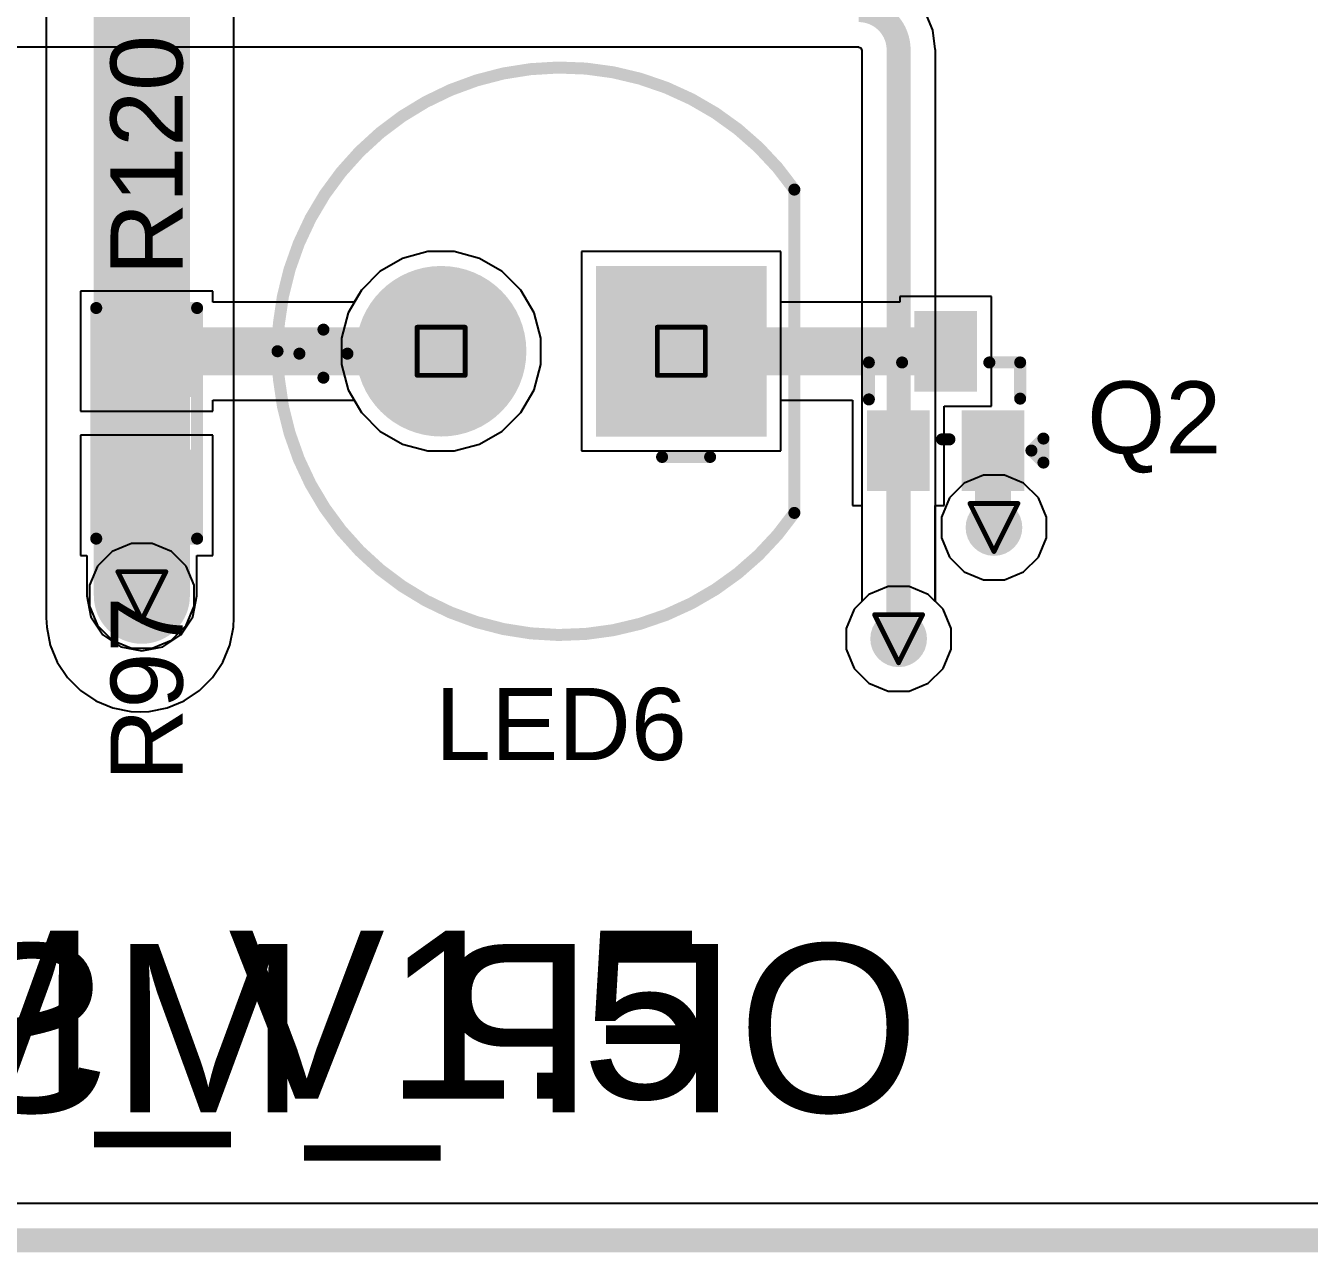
# Model space of a CAD drawing. Header units: inches. Extents: x 0 to 12.2, y 0 to 7.
# Drawn here: x 1.001 to 1.536, y -0.005 to 0.506 of the extents above; entities that cross this region are included whole.
import ezdxf

# ---------------------------------------------------------------- set-up
doc = ezdxf.new("R2010")
doc.units = ezdxf.units.IN
doc.header["$MEASUREMENT"] = 0
for name, color, linetype in [('Board Outline', 216, 'Continuous'), ('Bottom Layer', 5, 'Continuous'), ('Bottom Overlay', 54, 'Continuous'), ('Bottom Solder', 6, 'Continuous'), ('Drill Drawing', 1, 'Continuous'), ('Layer 1', 16, 'Continuous'), ('Layer 2', 76, 'Continuous'), ('Multi-Layer', 9, 'Continuous'), ('Pad Holes', 156, 'Continuous'), ('Top Layer', 1, 'Continuous'), ('Top Overlay', 2, 'Continuous'), ('Top Paste', 8, 'Continuous'), ('Top Solder', 216, 'Continuous'), ('Via Holes', 16, 'Continuous')]:
    doc.layers.add(name, color=color, linetype=linetype)
doc.styles.add('Arial', font='', dxfattribs={"height": 0.2})
doc.styles.get('Arial').set_extended_font_data('Arial')

# ---------------------------------------------------------------- blocks, each defined once
blk = doc.blocks.new('R___0603_67')
at = {"layer": 'Top Layer'}
for points in [[(-0.015, 0.0175), (-0.015, -0.0175), (-0.045, -0.0175), (-0.045, 0.0175)], [(0.045, 0.0175), (0.045, -0.0175), (0.015, -0.0175), (0.015, 0.0175)]]:
    blk.add_hatch(color=1, dxfattribs=at).paths.add_polyline_path(points)
at = {"layer": 'Top Paste'}
for points in [[(-0.015, 0.0175), (-0.015, -0.0175), (-0.045, -0.0175), (-0.045, 0.0175)], [(0.045, 0.0175), (0.045, -0.0175), (0.015, -0.0175), (0.015, 0.0175)]]:
    blk.add_hatch(color=8, dxfattribs=at).paths.add_polyline_path(points)
at = {"layer": 'Top Solder'}
for points in [[(-0.011, 0.0215), (-0.011, -0.0215), (-0.049, -0.0215), (-0.049, 0.0215)], [(0.049, 0.0215), (0.049, -0.0215), (0.011, -0.0215), (0.011, 0.0215)]]:
    blk.add_hatch(color=216, dxfattribs=at).paths.add_polyline_path(points)
at = {"layer": 'Top Overlay'}
for points in [[(0.048, 0.021, 0.005, 0.005, 0), (-0.048, 0.021, 0.005, 0.005, 0)], [(-0.048, -0.021, 0.005, 0.005, 0), (-0.048, 0.021, 0.005, 0.005, 0)], [(0.048, -0.021, 0.005, 0.005, 0), (0.048, 0.021, 0.005, 0.005, 0)], [(0.048, -0.021, 0.005, 0.005, 0), (-0.048, -0.021, 0.005, 0.005, 0)]]:
    blk.add_lwpolyline(points, format="xyseb", dxfattribs=at)
for points in [[(-0.04925, 0.021, 0.0025, 0.0025, 1), (-0.04675, 0.021, 0.0025, 0.0025, 1)], [(-0.04925, 0.021, 0.0025, 0.0025, 1), (-0.04675, 0.021, 0.0025, 0.0025, 1)], [(0.04675, 0.021, 0.0025, 0.0025, 1), (0.04925, 0.021, 0.0025, 0.0025, 1)], [(0.04675, 0.021, 0.0025, 0.0025, 1), (0.04925, 0.021, 0.0025, 0.0025, 1)], [(-0.04925, -0.021, 0.0025, 0.0025, 1), (-0.04675, -0.021, 0.0025, 0.0025, 1)], [(-0.04925, -0.021, 0.0025, 0.0025, 1), (-0.04675, -0.021, 0.0025, 0.0025, 1)], [(0.04675, -0.021, 0.0025, 0.0025, 1), (0.04925, -0.021, 0.0025, 0.0025, 1)], [(0.04675, -0.021, 0.0025, 0.0025, 1), (0.04925, -0.021, 0.0025, 0.0025, 1)]]:
    blk.add_lwpolyline(points, format="xyseb", close=True, dxfattribs=at)
blk = doc.blocks.new('SOT_416_169')
at = {"layer": 'Top Layer'}
for points in [[(-0.00906, 0.03347), (0.00906, 0.03347), (0.00906, 0.00788), (-0.00906, 0.00788)], [(-0.02874, -0.00787), (-0.01064, -0.00787), (-0.01064, -0.03347), (-0.02874, -0.03347)], [(0.01064, -0.00787), (0.02874, -0.00787), (0.02874, -0.03347), (0.01064, -0.03347)]]:
    blk.add_hatch(color=1, dxfattribs=at).paths.add_polyline_path(points)
at = {"layer": 'Top Paste'}
for points in [[(-0.00906, 0.03347), (0.00906, 0.03347), (0.00906, 0.00788), (-0.00906, 0.00788)], [(-0.02874, -0.00787), (-0.01064, -0.00787), (-0.01064, -0.03347), (-0.02874, -0.03347)], [(0.01064, -0.00787), (0.02874, -0.00787), (0.02874, -0.03347), (0.01064, -0.03347)]]:
    blk.add_hatch(color=8, dxfattribs=at).paths.add_polyline_path(points)
at = {"layer": 'Top Solder'}
for points in [[(-0.01306, 0.03746), (0.01306, 0.03746), (0.01306, 0.00387), (-0.01306, 0.00387)], [(-0.03275, -0.00387), (-0.00664, -0.00387), (-0.00664, -0.03747), (-0.03275, -0.03747)], [(0.00664, -0.00387), (0.03275, -0.00387), (0.03275, -0.03747), (0.00664, -0.03747)]]:
    blk.add_hatch(color=216, dxfattribs=at).paths.add_polyline_path(points)
at = {"layer": 'Top Overlay'}
for points in [[(-0.032, 0.00062, 0.005, 0.005, 0), (-0.032, 0.016, 0.005, 0.005, 0)], [(-0.032, 0.016, 0.005, 0.005, 0), (-0.01816, 0.016, 0.005, 0.005, 0)], [(0.01816, 0.016, 0.005, 0.005, 0), (0.031, 0.016, 0.005, 0.005, 0)], [(0.031, 0.00094, 0.005, 0.005, 0), (0.031, 0.016, 0.005, 0.005, 0)], [(-0.00153, -0.016, 0.005, 0.005, 0), (0.00153, -0.016, 0.005, 0.005, 0)], [(0.03569, -0.02067, 0.005, 0.005, 0), (0.04069, -0.01567, 0.005, 0.005, 0)], [(0.04069, -0.02567, 0.005, 0.005, 0), (0.04069, -0.01567, 0.005, 0.005, 0)], [(0.03569, -0.02067, 0.005, 0.005, 0), (0.04069, -0.02567, 0.005, 0.005, 0)]]:
    blk.add_lwpolyline(points, format="xyseb", dxfattribs=at)
for points in [[(-0.03325, 0.016, 0.0025, 0.0025, 1), (-0.03075, 0.016, 0.0025, 0.0025, 1)], [(-0.03325, 0.016, 0.0025, 0.0025, 1), (-0.03075, 0.016, 0.0025, 0.0025, 1)], [(-0.01941, 0.016, 0.0025, 0.0025, 1), (-0.01691, 0.016, 0.0025, 0.0025, 1)], [(0.01691, 0.016, 0.0025, 0.0025, 1), (0.01941, 0.016, 0.0025, 0.0025, 1)], [(0.02975, 0.016, 0.0025, 0.0025, 1), (0.03225, 0.016, 0.0025, 0.0025, 1)], [(0.02975, 0.016, 0.0025, 0.0025, 1), (0.03225, 0.016, 0.0025, 0.0025, 1)], [(-0.03325, 0.00062, 0.0025, 0.0025, 1), (-0.03075, 0.00062, 0.0025, 0.0025, 1)], [(0.02975, 0.00094, 0.0025, 0.0025, 1), (0.03225, 0.00094, 0.0025, 0.0025, 1)], [(-0.00279, -0.016, 0.0025, 0.0025, 1), (-0.00028, -0.016, 0.0025, 0.0025, 1)], [(0.00028, -0.016, 0.0025, 0.0025, 1), (0.00279, -0.016, 0.0025, 0.0025, 1)], [(0.03944, -0.01567, 0.0025, 0.0025, 1), (0.04194, -0.01567, 0.0025, 0.0025, 1)], [(0.03944, -0.01567, 0.0025, 0.0025, 1), (0.04194, -0.01567, 0.0025, 0.0025, 1)], [(0.03444, -0.02067, 0.0025, 0.0025, 1), (0.03694, -0.02067, 0.0025, 0.0025, 1)], [(0.03444, -0.02067, 0.0025, 0.0025, 1), (0.03694, -0.02067, 0.0025, 0.0025, 1)], [(0.03944, -0.02567, 0.0025, 0.0025, 1), (0.04194, -0.02567, 0.0025, 0.0025, 1)], [(0.03944, -0.02567, 0.0025, 0.0025, 1), (0.04194, -0.02567, 0.0025, 0.0025, 1)]]:
    blk.add_lwpolyline(points, format="xyseb", close=True, dxfattribs=at)
blk = doc.blocks.new('TH_LED_5___G_____176')
at = {"layer": 'Bottom Layer'}
blk.add_hatch(color=5, dxfattribs=at).paths.add_polyline_path([(-0.0815, 0.0315), (-0.0185, 0.0315), (-0.0185, -0.0315), (-0.0815, -0.0315)])
h = blk.add_hatch(color=5, dxfattribs=at)
edge = h.paths.add_edge_path()
edge.add_arc((0.05, 0), 0.0315, 0, 360)
at = {"layer": 'Bottom Solder'}
blk.add_hatch(color=6, dxfattribs=at).paths.add_polyline_path([(-0.0855, 0.0355), (-0.0145, 0.0355), (-0.0145, -0.0355), (-0.0855, -0.0355)])
h = blk.add_hatch(color=6, dxfattribs=at)
edge = h.paths.add_edge_path()
edge.add_arc((0.05, 0), 0.0355, 0, 360)
at = {"layer": 'Layer 1'}
blk.add_hatch(color=16, dxfattribs=at).paths.add_polyline_path([(-0.0815, 0.0315), (-0.0185, 0.0315), (-0.0185, -0.0315), (-0.0815, -0.0315)])
h = blk.add_hatch(color=16, dxfattribs=at)
edge = h.paths.add_edge_path()
edge.add_arc((0.05, 0), 0.0315, 0, 360)
at = {"layer": 'Layer 2'}
blk.add_hatch(color=76, dxfattribs=at).paths.add_polyline_path([(-0.0815, 0.0315), (-0.0185, 0.0315), (-0.0185, -0.0315), (-0.0815, -0.0315)])
h = blk.add_hatch(color=76, dxfattribs=at)
edge = h.paths.add_edge_path()
edge.add_arc((0.05, 0), 0.0315, 0, 360)
at = {"layer": 'Multi-Layer'}
blk.add_hatch(color=9, dxfattribs=at).paths.add_polyline_path([(-0.0815, 0.0315), (-0.0185, 0.0315), (-0.0185, -0.0315), (-0.0815, -0.0315)])
h = blk.add_hatch(color=9, dxfattribs=at)
edge = h.paths.add_edge_path()
edge.add_arc((0.05, 0), 0.0315, 0, 360)
at = {"layer": 'Pad Holes'}
h = blk.add_hatch(color=7, dxfattribs=at)
edge = h.paths.add_edge_path()
edge.add_arc((-0.05, 0), 0.01772, 0, 360)
h = blk.add_hatch(color=7, dxfattribs=at)
edge = h.paths.add_edge_path()
edge.add_arc((0.05, 0), 0.01772, 0, 360)
at = {"layer": 'Top Layer'}
blk.add_hatch(color=1, dxfattribs=at).paths.add_polyline_path([(-0.0815, 0.0315), (-0.0185, 0.0315), (-0.0185, -0.0315), (-0.0815, -0.0315)])
h = blk.add_hatch(color=1, dxfattribs=at)
edge = h.paths.add_edge_path()
edge.add_arc((0.05, 0), 0.0315, 0, 360)
at = {"layer": 'Top Solder'}
blk.add_hatch(color=216, dxfattribs=at).paths.add_polyline_path([(-0.0855, 0.0355), (-0.0145, 0.0355), (-0.0145, -0.0355), (-0.0855, -0.0355)])
h = blk.add_hatch(color=216, dxfattribs=at)
edge = h.paths.add_edge_path()
edge.add_arc((0.05, 0), 0.0355, 0, 360)
at = {"layer": 'Top Overlay'}
for points in [[(-0.09707, 0.06729, 0.005, 0.005, -0.73505), (0.11811, 0, 0.005, 0.005, 0)], [(-0.09707, 0.06729, 0.005, 0.005, 0), (-0.09707, -0.06729, 0.005, 0.005, 0)], [(-0.042, 0.044, 0.005, 0.005, 0), (-0.062, 0.044, 0.005, 0.005, 0)], [(0.099, 0.011, 0.005, 0.005, 0), (0.099, -0.009, 0.005, 0.005, 0)], [(0.11811, 0, 0.005, 0.005, -0.73505), (-0.09707, -0.06729, 0.005, 0.005, 0)], [(0.109, 0.001, 0.005, 0.005, 0), (0.089, 0.001, 0.005, 0.005, 0)]]:
    blk.add_lwpolyline(points, format="xyseb", dxfattribs=at)
for points in [[(-0.09832, 0.06729, 0.0025, 0.0025, 1), (-0.09582, 0.06729, 0.0025, 0.0025, 1)], [(-0.09832, 0.06729, 0.0025, 0.0025, 1), (-0.09582, 0.06729, 0.0025, 0.0025, 1)], [(-0.06325, 0.044, 0.0025, 0.0025, 1), (-0.06075, 0.044, 0.0025, 0.0025, 1)], [(-0.04325, 0.044, 0.0025, 0.0025, 1), (-0.04075, 0.044, 0.0025, 0.0025, 1)], [(0.09775, 0.011, 0.0025, 0.0025, 1), (0.10025, 0.011, 0.0025, 0.0025, 1)], [(0.08775, 0.001, 0.0025, 0.0025, 1), (0.09025, 0.001, 0.0025, 0.0025, 1)], [(0.10775, 0.001, 0.0025, 0.0025, 1), (0.11025, 0.001, 0.0025, 0.0025, 1)], [(0.11686, 0, 0.0025, 0.0025, 1), (0.11936, 0, 0.0025, 0.0025, 1)], [(0.11686, 0, 0.0025, 0.0025, 1), (0.11936, 0, 0.0025, 0.0025, 1)], [(0.09775, -0.009, 0.0025, 0.0025, 1), (0.10025, -0.009, 0.0025, 0.0025, 1)], [(-0.09832, -0.06729, 0.0025, 0.0025, 1), (-0.09582, -0.06729, 0.0025, 0.0025, 1)], [(-0.09832, -0.06729, 0.0025, 0.0025, 1), (-0.09582, -0.06729, 0.0025, 0.0025, 1)]]:
    blk.add_lwpolyline(points, format="xyseb", close=True, dxfattribs=at)

msp = doc.modelspace()

# ---------------------------------------------------------------- hatches: boundary and pattern name
at = {"layer": 'Bottom Layer'}
h = msp.add_hatch(color=5, dxfattribs=at)
edge = h.paths.add_edge_path()
edge.add_arc((1.40459, 0.29671), 0.01181, 0, 360)
h = msp.add_hatch(color=5, dxfattribs=at)
edge = h.paths.add_edge_path()
edge.add_arc((1.04981, 0.2683), 0.01181, 0, 360)
h = msp.add_hatch(color=5, dxfattribs=at)
edge = h.paths.add_edge_path()
edge.add_arc((1.3649, 0.2504), 0.01181, 0, 360)
at = {"layer": 'Layer 1'}
h = msp.add_hatch(color=16, dxfattribs=at)
edge = h.paths.add_edge_path()
edge.add_arc((1.40459, 0.29671), 0.01181, 0, 360)
h = msp.add_hatch(color=16, dxfattribs=at)
edge = h.paths.add_edge_path()
edge.add_arc((1.04981, 0.2683), 0.01181, 0, 360)
h = msp.add_hatch(color=16, dxfattribs=at)
edge = h.paths.add_edge_path()
edge.add_arc((1.3649, 0.2504), 0.01181, 0, 360)
at = {"layer": 'Layer 2'}
h = msp.add_hatch(color=76, dxfattribs=at)
edge = h.paths.add_edge_path()
edge.add_arc((1.40459, 0.29671), 0.01181, 0, 360)
h = msp.add_hatch(color=76, dxfattribs=at)
edge = h.paths.add_edge_path()
edge.add_arc((1.04981, 0.2683), 0.01181, 0, 360)
h = msp.add_hatch(color=76, dxfattribs=at)
edge = h.paths.add_edge_path()
edge.add_arc((1.3649, 0.2504), 0.01181, 0, 360)
at = {"layer": 'Top Layer'}
h = msp.add_hatch(color=1, dxfattribs=at)
edge = h.paths.add_edge_path()
edge.add_arc((1.40459, 0.29671), 0.01181, 0, 360)
h = msp.add_hatch(color=1, dxfattribs=at)
edge = h.paths.add_edge_path()
edge.add_arc((1.04981, 0.2683), 0.01181, 0, 360)
h = msp.add_hatch(color=1, dxfattribs=at)
edge = h.paths.add_edge_path()
edge.add_arc((1.3649, 0.2504), 0.01181, 0, 360)
at = {"layer": 'Via Holes'}
h = msp.add_hatch(color=7, dxfattribs=at)
edge = h.paths.add_edge_path()
edge.add_arc((1.40459, 0.29671), 0.00591, 0, 360)
h = msp.add_hatch(color=7, dxfattribs=at)
edge = h.paths.add_edge_path()
edge.add_arc((1.04981, 0.2683), 0.00591, 0, 360)
h = msp.add_hatch(color=7, dxfattribs=at)
edge = h.paths.add_edge_path()
edge.add_arc((1.3649, 0.2504), 0.00591, 0, 360)

# ---------------------------------------------------------------- linework, layer by layer
at = {"layer": 'Board Outline'}
msp.add_lwpolyline([(0, 0, 0.01, 0.01, 0), (4.33071, 0, 0.01, 0.01, 0)], format="xyseb", dxfattribs=at)
at = {"layer": 'Bottom Layer'}
for p, q in [((1.37909, 0.50374), (1.3759, 0.51143)), ((1.38014, 0.4958), (1.37909, 0.50374)), ((0.97406, 0.49681), (1.34829, 0.49681)), ((1.34829, 0.49681), (1.34829, 0.49669)), ((1.34829, 0.49669), (1.34914, 0.49634)), ((1.34914, 0.49634), (1.3495, 0.49549)), ((1.3495, 0.49549), (1.34961, 0.49549)), ((1.34961, 0.49549), (1.34961, 0.26595)), ((1.3802, 0.49549), (1.38014, 0.4958)), ((1.3802, 0.26595), (1.3802, 0.49549)), ((1.16894, 0.41158), (1.15839, 0.40875)), ((1.17987, 0.41158), (1.16894, 0.41158)), ((1.19042, 0.40875), (1.17987, 0.41158)), ((1.3159, 0.41158), (1.23291, 0.41158)), ((1.23291, 0.41158), (1.23291, 0.32858)), ((1.3159, 0.32858), (1.3159, 0.41158)), ((1.15839, 0.40875), (1.14893, 0.40329)), ((1.19989, 0.40329), (1.19042, 0.40875)), ((1.14893, 0.40329), (1.1412, 0.39556)), ((1.20761, 0.39556), (1.19989, 0.40329)), ((1.1412, 0.39556), (1.13574, 0.3861)), ((1.21308, 0.3861), (1.20761, 0.39556)), ((1.13574, 0.3861), (1.13291, 0.37554)), ((1.2159, 0.37554), (1.21308, 0.3861)), ((1.13291, 0.37554), (1.13291, 0.36462)), ((1.2159, 0.36462), (1.2159, 0.37554)), ((1.13291, 0.36462), (1.13574, 0.35406)), ((1.21308, 0.35406), (1.2159, 0.36462)), ((1.13574, 0.35406), (1.1412, 0.3446)), ((1.20761, 0.3446), (1.21308, 0.35406)), ((1.1412, 0.3446), (1.14893, 0.33688)), ((1.19989, 0.33688), (1.20761, 0.3446)), ((1.14893, 0.33688), (1.15839, 0.33141)), ((1.19042, 0.33141), (1.19989, 0.33688)), ((1.15839, 0.33141), (1.16894, 0.32858)), ((1.17987, 0.32858), (1.19042, 0.33141)), ((1.16894, 0.32858), (1.17987, 0.32858)), ((1.23291, 0.32858), (1.3159, 0.32858)), ((1.04547, 0.29011), (1.03746, 0.28679)), ((1.05415, 0.29011), (1.04547, 0.29011)), ((1.06217, 0.28679), (1.05415, 0.29011)), ((1.03746, 0.28679), (1.03132, 0.28065)), ((1.0683, 0.28065), (1.06217, 0.28679)), ((1.03132, 0.28065), (1.028, 0.27264)), ((1.07162, 0.27264), (1.0683, 0.28065)), ((1.028, 0.27264), (1.028, 0.26396)), ((1.07162, 0.26396), (1.07162, 0.27264)), ((1.028, 0.26396), (1.03132, 0.25594)), ((1.0683, 0.25594), (1.07162, 0.26396)), ((1.34641, 0.26275), (1.34309, 0.25473)), ((1.34961, 0.26595), (1.34641, 0.26275)), ((1.38339, 0.26275), (1.3802, 0.26595)), ((1.38671, 0.25473), (1.38339, 0.26275)), ((1.03132, 0.25594), (1.03746, 0.24981)), ((1.06217, 0.24981), (1.0683, 0.25594)), ((1.34309, 0.25473), (1.34309, 0.24606)), ((1.38671, 0.24606), (1.38671, 0.25473)), ((1.03746, 0.24981), (1.04547, 0.24649)), ((1.04547, 0.24649), (1.05415, 0.24649)), ((1.05415, 0.24649), (1.06217, 0.24981)), ((1.34309, 0.24606), (1.34641, 0.23804)), ((1.38339, 0.23804), (1.38671, 0.24606)), ((1.34641, 0.23804), (1.35255, 0.23191)), ((1.37726, 0.23191), (1.38339, 0.23804)), ((1.35255, 0.23191), (1.36057, 0.22858)), ((1.36924, 0.22858), (1.37726, 0.23191)), ((1.36057, 0.22858), (1.36924, 0.22858)), ((1.63173, 0.01529), (0.16319, 0.01529))]:
    msp.add_line(p, q, dxfattribs=at)
for points in [[(1.34829, 0.5121, 0.01, 0.01, -0.414214), (1.3649, 0.49549, 0.01, 0.01, 0)], [(1.3649, 0.2504, 0.01, 0.01, 0), (1.3649, 0.49549, 0.01, 0.01, 0)]]:
    msp.add_lwpolyline(points, format="xyseb", dxfattribs=at)
for points in [[(1.3624, 0.49549, 0.005, 0.005, 1), (1.3674, 0.49549, 0.005, 0.005, 1)], [(1.3624, 0.49549, 0.005, 0.005, 1), (1.3674, 0.49549, 0.005, 0.005, 1)], [(1.3624, 0.2504, 0.005, 0.005, 1), (1.3674, 0.2504, 0.005, 0.005, 1)]]:
    msp.add_lwpolyline(points, format="xyseb", close=True, dxfattribs=at)
at = {"layer": 'Drill Drawing'}
for points in [[(1.16441, 0.38008, 0.002, 0.002, 0), (1.18441, 0.38008, 0.002, 0.002, 0)], [(1.16441, 0.36008, 0.002, 0.002, 0), (1.16441, 0.38008, 0.002, 0.002, 0)], [(1.18441, 0.36008, 0.002, 0.002, 0), (1.18441, 0.38008, 0.002, 0.002, 0)], [(1.26441, 0.38008, 0.002, 0.002, 0), (1.28441, 0.38008, 0.002, 0.002, 0)], [(1.26441, 0.36008, 0.002, 0.002, 0), (1.26441, 0.38008, 0.002, 0.002, 0)], [(1.28441, 0.36008, 0.002, 0.002, 0), (1.28441, 0.38008, 0.002, 0.002, 0)], [(1.16441, 0.36008, 0.002, 0.002, 0), (1.18441, 0.36008, 0.002, 0.002, 0)], [(1.26441, 0.36008, 0.002, 0.002, 0), (1.28441, 0.36008, 0.002, 0.002, 0)], [(1.39459, 0.30671, 0.002, 0.002, 0), (1.41459, 0.30671, 0.002, 0.002, 0)], [(1.39459, 0.30671, 0.002, 0.002, 0), (1.40459, 0.28671, 0.002, 0.002, 0)], [(1.40459, 0.28671, 0.002, 0.002, 0), (1.41459, 0.30671, 0.002, 0.002, 0)], [(1.03981, 0.2783, 0.002, 0.002, 0), (1.05981, 0.2783, 0.002, 0.002, 0)], [(1.03981, 0.2783, 0.002, 0.002, 0), (1.04981, 0.2583, 0.002, 0.002, 0)], [(1.04981, 0.2583, 0.002, 0.002, 0), (1.05981, 0.2783, 0.002, 0.002, 0)], [(1.3549, 0.2604, 0.002, 0.002, 0), (1.3749, 0.2604, 0.002, 0.002, 0)], [(1.3549, 0.2604, 0.002, 0.002, 0), (1.3649, 0.2404, 0.002, 0.002, 0)], [(1.3649, 0.2404, 0.002, 0.002, 0), (1.3749, 0.2604, 0.002, 0.002, 0)]]:
    msp.add_lwpolyline(points, format="xyseb", dxfattribs=at)
for points in [[(1.16391, 0.38008, 0.001, 0.001, 1), (1.16491, 0.38008, 0.001, 0.001, 1)], [(1.16391, 0.38008, 0.001, 0.001, 1), (1.16491, 0.38008, 0.001, 0.001, 1)], [(1.18391, 0.38008, 0.001, 0.001, 1), (1.18491, 0.38008, 0.001, 0.001, 1)], [(1.18391, 0.38008, 0.001, 0.001, 1), (1.18491, 0.38008, 0.001, 0.001, 1)], [(1.26391, 0.38008, 0.001, 0.001, 1), (1.26491, 0.38008, 0.001, 0.001, 1)], [(1.26391, 0.38008, 0.001, 0.001, 1), (1.26491, 0.38008, 0.001, 0.001, 1)], [(1.28391, 0.38008, 0.001, 0.001, 1), (1.28491, 0.38008, 0.001, 0.001, 1)], [(1.28391, 0.38008, 0.001, 0.001, 1), (1.28491, 0.38008, 0.001, 0.001, 1)], [(1.16391, 0.36008, 0.001, 0.001, 1), (1.16491, 0.36008, 0.001, 0.001, 1)], [(1.16391, 0.36008, 0.001, 0.001, 1), (1.16491, 0.36008, 0.001, 0.001, 1)], [(1.18391, 0.36008, 0.001, 0.001, 1), (1.18491, 0.36008, 0.001, 0.001, 1)], [(1.18391, 0.36008, 0.001, 0.001, 1), (1.18491, 0.36008, 0.001, 0.001, 1)], [(1.26391, 0.36008, 0.001, 0.001, 1), (1.26491, 0.36008, 0.001, 0.001, 1)], [(1.26391, 0.36008, 0.001, 0.001, 1), (1.26491, 0.36008, 0.001, 0.001, 1)], [(1.28391, 0.36008, 0.001, 0.001, 1), (1.28491, 0.36008, 0.001, 0.001, 1)], [(1.28391, 0.36008, 0.001, 0.001, 1), (1.28491, 0.36008, 0.001, 0.001, 1)], [(1.39409, 0.30671, 0.001, 0.001, 1), (1.39509, 0.30671, 0.001, 0.001, 1)], [(1.39409, 0.30671, 0.001, 0.001, 1), (1.39509, 0.30671, 0.001, 0.001, 1)], [(1.41409, 0.30671, 0.001, 0.001, 1), (1.41509, 0.30671, 0.001, 0.001, 1)], [(1.41409, 0.30671, 0.001, 0.001, 1), (1.41509, 0.30671, 0.001, 0.001, 1)], [(1.40409, 0.28671, 0.001, 0.001, 1), (1.40509, 0.28671, 0.001, 0.001, 1)], [(1.40409, 0.28671, 0.001, 0.001, 1), (1.40509, 0.28671, 0.001, 0.001, 1)], [(1.03931, 0.2783, 0.001, 0.001, 1), (1.04031, 0.2783, 0.001, 0.001, 1)], [(1.03931, 0.2783, 0.001, 0.001, 1), (1.04031, 0.2783, 0.001, 0.001, 1)], [(1.05931, 0.2783, 0.001, 0.001, 1), (1.06031, 0.2783, 0.001, 0.001, 1)], [(1.05931, 0.2783, 0.001, 0.001, 1), (1.06031, 0.2783, 0.001, 0.001, 1)], [(1.04931, 0.2583, 0.001, 0.001, 1), (1.05031, 0.2583, 0.001, 0.001, 1)], [(1.04931, 0.2583, 0.001, 0.001, 1), (1.05031, 0.2583, 0.001, 0.001, 1)], [(1.3544, 0.2604, 0.001, 0.001, 1), (1.3554, 0.2604, 0.001, 0.001, 1)], [(1.3544, 0.2604, 0.001, 0.001, 1), (1.3554, 0.2604, 0.001, 0.001, 1)], [(1.3744, 0.2604, 0.001, 0.001, 1), (1.3754, 0.2604, 0.001, 0.001, 1)], [(1.3744, 0.2604, 0.001, 0.001, 1), (1.3754, 0.2604, 0.001, 0.001, 1)], [(1.3644, 0.2404, 0.001, 0.001, 1), (1.3654, 0.2404, 0.001, 0.001, 1)], [(1.3644, 0.2404, 0.001, 0.001, 1), (1.3654, 0.2404, 0.001, 0.001, 1)]]:
    msp.add_lwpolyline(points, format="xyseb", close=True, dxfattribs=at)
at = {"layer": 'Layer 1'}
for p, q in [((1.16894, 0.41158), (1.15839, 0.40875)), ((1.17987, 0.41158), (1.16894, 0.41158)), ((1.19042, 0.40875), (1.17987, 0.41158)), ((1.3159, 0.41158), (1.23291, 0.41158)), ((1.23291, 0.41158), (1.23291, 0.32858)), ((1.3159, 0.32858), (1.3159, 0.41158)), ((1.15839, 0.40875), (1.14893, 0.40329)), ((1.19989, 0.40329), (1.19042, 0.40875)), ((1.14893, 0.40329), (1.1412, 0.39556)), ((1.20761, 0.39556), (1.19989, 0.40329)), ((1.1412, 0.39556), (1.13574, 0.3861)), ((1.21308, 0.3861), (1.20761, 0.39556)), ((1.13574, 0.3861), (1.13291, 0.37554)), ((1.2159, 0.37554), (1.21308, 0.3861)), ((1.13291, 0.37554), (1.13291, 0.36462)), ((1.2159, 0.36462), (1.2159, 0.37554)), ((1.13291, 0.36462), (1.13574, 0.35406)), ((1.21308, 0.35406), (1.2159, 0.36462)), ((1.13574, 0.35406), (1.1412, 0.3446)), ((1.20761, 0.3446), (1.21308, 0.35406)), ((1.1412, 0.3446), (1.14893, 0.33688)), ((1.19989, 0.33688), (1.20761, 0.3446)), ((1.14893, 0.33688), (1.15839, 0.33141)), ((1.19042, 0.33141), (1.19989, 0.33688)), ((1.15839, 0.33141), (1.16894, 0.32858)), ((1.17987, 0.32858), (1.19042, 0.33141)), ((1.16894, 0.32858), (1.17987, 0.32858)), ((1.23291, 0.32858), (1.3159, 0.32858)), ((1.04547, 0.29011), (1.03746, 0.28679)), ((1.05415, 0.29011), (1.04547, 0.29011)), ((1.06217, 0.28679), (1.05415, 0.29011)), ((1.03746, 0.28679), (1.03132, 0.28065)), ((1.0683, 0.28065), (1.06217, 0.28679)), ((1.03132, 0.28065), (1.028, 0.27264)), ((1.07162, 0.27264), (1.0683, 0.28065)), ((1.028, 0.27264), (1.028, 0.26396)), ((1.07162, 0.26396), (1.07162, 0.27264)), ((1.35255, 0.26889), (1.34641, 0.26275)), ((1.36057, 0.27221), (1.35255, 0.26889)), ((1.36924, 0.27221), (1.36057, 0.27221)), ((1.37726, 0.26889), (1.36924, 0.27221)), ((1.38339, 0.26275), (1.37726, 0.26889)), ((1.028, 0.26396), (1.03132, 0.25594)), ((1.0683, 0.25594), (1.07162, 0.26396)), ((1.34641, 0.26275), (1.34309, 0.25473)), ((1.38671, 0.25473), (1.38339, 0.26275)), ((1.03132, 0.25594), (1.03746, 0.24981)), ((1.06217, 0.24981), (1.0683, 0.25594)), ((1.34309, 0.25473), (1.34309, 0.24606)), ((1.38671, 0.24606), (1.38671, 0.25473)), ((1.03746, 0.24981), (1.04547, 0.24649)), ((1.04547, 0.24649), (1.05415, 0.24649)), ((1.05415, 0.24649), (1.06217, 0.24981)), ((1.34309, 0.24606), (1.34641, 0.23804)), ((1.38339, 0.23804), (1.38671, 0.24606)), ((1.34641, 0.23804), (1.35255, 0.23191)), ((1.37726, 0.23191), (1.38339, 0.23804)), ((1.35255, 0.23191), (1.36057, 0.22858)), ((1.36924, 0.22858), (1.37726, 0.23191)), ((1.36057, 0.22858), (1.36924, 0.22858)), ((4.16751, 0.01529), (0.16319, 0.01529))]:
    msp.add_line(p, q, dxfattribs=at)
at = {"layer": 'Layer 2'}
for p, q in [((1.01, 1.04603), (1.01, 0.25907)), ((1.08814, 0.25907), (1.08814, 0.98814)), ((1.16894, 0.41158), (1.15839, 0.40875)), ((1.17987, 0.41158), (1.16894, 0.41158)), ((1.19042, 0.40875), (1.17987, 0.41158)), ((1.3159, 0.41158), (1.23291, 0.41158)), ((1.23291, 0.41158), (1.23291, 0.32858)), ((1.3159, 0.32858), (1.3159, 0.41158)), ((1.15839, 0.40875), (1.14893, 0.40329)), ((1.19989, 0.40329), (1.19042, 0.40875)), ((1.14893, 0.40329), (1.1412, 0.39556)), ((1.20761, 0.39556), (1.19989, 0.40329)), ((1.1412, 0.39556), (1.13574, 0.3861)), ((1.21308, 0.3861), (1.20761, 0.39556)), ((1.13574, 0.3861), (1.13291, 0.37554)), ((1.2159, 0.37554), (1.21308, 0.3861)), ((1.13291, 0.37554), (1.13291, 0.36462)), ((1.2159, 0.36462), (1.2159, 0.37554)), ((1.13291, 0.36462), (1.13574, 0.35406)), ((1.21308, 0.35406), (1.2159, 0.36462)), ((1.13574, 0.35406), (1.1412, 0.3446)), ((1.20761, 0.3446), (1.21308, 0.35406)), ((1.1412, 0.3446), (1.14893, 0.33688)), ((1.19989, 0.33688), (1.20761, 0.3446)), ((1.14893, 0.33688), (1.15839, 0.33141)), ((1.19042, 0.33141), (1.19989, 0.33688)), ((1.15839, 0.33141), (1.16894, 0.32858)), ((1.17987, 0.32858), (1.19042, 0.33141)), ((1.16894, 0.32858), (1.17987, 0.32858)), ((1.23291, 0.32858), (1.3159, 0.32858)), ((1.40026, 0.31852), (1.39224, 0.3152)), ((1.40893, 0.31852), (1.40026, 0.31852)), ((1.41695, 0.3152), (1.40893, 0.31852)), ((1.39224, 0.3152), (1.3861, 0.30906)), ((1.42308, 0.30906), (1.41695, 0.3152)), ((1.3861, 0.30906), (1.38278, 0.30104)), ((1.4264, 0.30104), (1.42308, 0.30906)), ((1.38278, 0.30104), (1.38278, 0.29237)), ((1.4264, 0.29237), (1.4264, 0.30104)), ((1.38278, 0.29237), (1.3861, 0.28435)), ((1.42308, 0.28435), (1.4264, 0.29237)), ((1.3861, 0.28435), (1.39224, 0.27821)), ((1.41695, 0.27821), (1.42308, 0.28435)), ((1.39224, 0.27821), (1.40026, 0.27489)), ((1.40893, 0.27489), (1.41695, 0.27821)), ((1.40026, 0.27489), (1.40893, 0.27489)), ((1.35255, 0.26889), (1.34641, 0.26275)), ((1.36057, 0.27221), (1.35255, 0.26889)), ((1.36924, 0.27221), (1.36057, 0.27221)), ((1.37726, 0.26889), (1.36924, 0.27221)), ((1.38339, 0.26275), (1.37726, 0.26889)), ((1.34641, 0.26275), (1.34309, 0.25473)), ((1.38671, 0.25473), (1.38339, 0.26275)), ((1.01, 0.25907), (1.01019, 0.25524)), ((1.08795, 0.25524), (1.08814, 0.25907)), ((1.08814, 0.25907), (1.08814, 0.25907)), ((1.01019, 0.25524), (1.01168, 0.24773)), ((1.08645, 0.24773), (1.08795, 0.25524)), ((1.34309, 0.25473), (1.34309, 0.24606)), ((1.38671, 0.24606), (1.38671, 0.25473)), ((1.01168, 0.24773), (1.01461, 0.24065)), ((1.08352, 0.24065), (1.08645, 0.24773)), ((1.34309, 0.24606), (1.34641, 0.23804)), ((1.38339, 0.23804), (1.38671, 0.24606)), ((1.01461, 0.24065), (1.01886, 0.23428)), ((1.07927, 0.23428), (1.08352, 0.24065)), ((1.34641, 0.23804), (1.35255, 0.23191)), ((1.37726, 0.23191), (1.38339, 0.23804)), ((1.01886, 0.23428), (1.02428, 0.22887)), ((1.07385, 0.22887), (1.07927, 0.23428)), ((1.35255, 0.23191), (1.36057, 0.22858)), ((1.36924, 0.22858), (1.37726, 0.23191)), ((1.02428, 0.22887), (1.03065, 0.22461)), ((1.03065, 0.22461), (1.03772, 0.22168)), ((1.06041, 0.22168), (1.06749, 0.22461)), ((1.06749, 0.22461), (1.07385, 0.22887)), ((1.36057, 0.22858), (1.36924, 0.22858)), ((1.03772, 0.22168), (1.04523, 0.22019)), ((1.04523, 0.22019), (1.04906, 0.22)), ((1.04906, 0.22), (1.04907, 0.22)), ((1.04907, 0.22), (1.0529, 0.22019)), ((1.0529, 0.22019), (1.06041, 0.22168)), ((4.16751, 0.01529), (0.16319, 0.01529))]:
    msp.add_line(p, q, dxfattribs=at)
msp.add_lwpolyline([(1.04981, 0.2683, 0.04, 0.04, 0), (1.04981, 1.08157, 0.04, 0.04, 0)], format="xyseb", dxfattribs=at)
msp.add_lwpolyline([(1.03981, 0.2683, 0.02, 0.02, 1), (1.05981, 0.2683, 0.02, 0.02, 1)], format="xyseb", close=True, dxfattribs=at)
at = {"layer": 'Top Layer'}
for p, q in [((1.16894, 0.41158), (1.15839, 0.40875)), ((1.17987, 0.41158), (1.16894, 0.41158)), ((1.19042, 0.40875), (1.17987, 0.41158)), ((1.3159, 0.41158), (1.23291, 0.41158)), ((1.23291, 0.41158), (1.23291, 0.32858)), ((1.3159, 0.39047), (1.3159, 0.41158)), ((1.15839, 0.40875), (1.14893, 0.40329)), ((1.19989, 0.40329), (1.19042, 0.40875)), ((1.14893, 0.40329), (1.1412, 0.39556)), ((1.20761, 0.39556), (1.19989, 0.40329)), ((1.1412, 0.39556), (1.13827, 0.39047)), ((1.21308, 0.3861), (1.20761, 0.39556)), ((1.07931, 0.39508), (1.02431, 0.39508)), ((1.02431, 0.39508), (1.02431, 0.34508)), ((1.07931, 0.39047), (1.07931, 0.39508)), ((1.13827, 0.39047), (1.07931, 0.39047)), ((1.36544, 0.39047), (1.3159, 0.39047)), ((1.40356, 0.39287), (1.36544, 0.39287)), ((1.36544, 0.39287), (1.36544, 0.39047)), ((1.40356, 0.34728), (1.40356, 0.39287)), ((1.2159, 0.37554), (1.21308, 0.3861)), ((1.2159, 0.36462), (1.2159, 0.37554)), ((1.21308, 0.35406), (1.2159, 0.36462)), ((1.20761, 0.3446), (1.21308, 0.35406)), ((1.07931, 0.34508), (1.07931, 0.34969)), ((1.07931, 0.34969), (1.13827, 0.34969)), ((1.13827, 0.34969), (1.1412, 0.3446)), ((1.3159, 0.32858), (1.3159, 0.34968)), ((1.3159, 0.34968), (1.34575, 0.34968)), ((1.34575, 0.34968), (1.34575, 0.30594)), ((1.02431, 0.34508), (1.07931, 0.34508)), ((1.1412, 0.3446), (1.14893, 0.33688)), ((1.19989, 0.33688), (1.20761, 0.3446)), ((1.38386, 0.30594), (1.38386, 0.34728)), ((1.38386, 0.34728), (1.40356, 0.34728)), ((1.14893, 0.33688), (1.15839, 0.33141)), ((1.19042, 0.33141), (1.19989, 0.33688)), ((1.07931, 0.33508), (1.02431, 0.33508)), ((1.02431, 0.33508), (1.02431, 0.28508)), ((1.07931, 0.28508), (1.07931, 0.33508)), ((1.15839, 0.33141), (1.16894, 0.32858)), ((1.17987, 0.32858), (1.19042, 0.33141)), ((1.16894, 0.32858), (1.17987, 0.32858)), ((1.23291, 0.32858), (1.3159, 0.32858)), ((1.34575, 0.30594), (1.34951, 0.30594)), ((1.34951, 0.30594), (1.34951, 0.26585)), ((1.3801, 0.26604), (1.3801, 0.30594)), ((1.3801, 0.30594), (1.38386, 0.30594)), ((1.02431, 0.28508), (1.02687, 0.28508)), ((1.02687, 0.28508), (1.02687, 0.2683)), ((1.07275, 0.2683), (1.07275, 0.28508)), ((1.07275, 0.28508), (1.07931, 0.28508)), ((1.02687, 0.2683), (1.02862, 0.25952)), ((1.07101, 0.25952), (1.07275, 0.2683)), ((1.34641, 0.26275), (1.34309, 0.25473)), ((1.34951, 0.26585), (1.34641, 0.26275)), ((1.38339, 0.26275), (1.3801, 0.26604)), ((1.38671, 0.25473), (1.38339, 0.26275)), ((1.02862, 0.25952), (1.03359, 0.25208)), ((1.06603, 0.25208), (1.07101, 0.25952)), ((1.03359, 0.25208), (1.04103, 0.2471)), ((1.05859, 0.2471), (1.06603, 0.25208)), ((1.34309, 0.25473), (1.34309, 0.24606)), ((1.38671, 0.24606), (1.38671, 0.25473)), ((1.04103, 0.2471), (1.04981, 0.24536)), ((1.04981, 0.24536), (1.05859, 0.2471)), ((1.34309, 0.24606), (1.34641, 0.23804)), ((1.38339, 0.23804), (1.38671, 0.24606)), ((1.34641, 0.23804), (1.35255, 0.23191)), ((1.37726, 0.23191), (1.38339, 0.23804)), ((1.35255, 0.23191), (1.36057, 0.22858)), ((1.36924, 0.22858), (1.37726, 0.23191)), ((1.36057, 0.22858), (1.36924, 0.22858)), ((1.63173, 0.01529), (0.16319, 0.01529))]:
    msp.add_line(p, q, dxfattribs=at)
for points in [[(1.05, 0.37008, 0.02, 0.02, 0), (1.17441, 0.37008, 0.02, 0.02, 0)], [(1.27441, 0.37008, 0.02, 0.02, 0), (1.3825, 0.37008, 0.02, 0.02, 0)], [(1.36471, 0.32883, 0.01, 0.01, 0), (1.36481, 0.32874, 0.01, 0.01, 0)], [(1.36481, 0.25049, 0.01, 0.01, 0), (1.36481, 0.32874, 0.01, 0.01, 0)], [(1.40419, 0.29711, 0.015, 0.015, 0), (1.40419, 0.32874, 0.015, 0.015, 0)], [(1.04981, 0.30808, 0.025, 0.025, 0), (1.05181, 0.31008, 0.025, 0.025, 0)], [(1.04981, 0.2683, 0.025, 0.025, 0), (1.04981, 0.30808, 0.025, 0.025, 0)], [(1.36481, 0.25049, 0.01, 0.01, 0), (1.3649, 0.2504, 0.01, 0.01, 0)]]:
    msp.add_lwpolyline(points, format="xyseb", dxfattribs=at)
for points in [[(1.045, 0.37008, 0.01, 0.01, 1), (1.055, 0.37008, 0.01, 0.01, 1)], [(1.16941, 0.37008, 0.01, 0.01, 1), (1.17941, 0.37008, 0.01, 0.01, 1)], [(1.26941, 0.37008, 0.01, 0.01, 1), (1.27941, 0.37008, 0.01, 0.01, 1)], [(1.3775, 0.37008, 0.01, 0.01, 1), (1.3875, 0.37008, 0.01, 0.01, 1)], [(1.36221, 0.32883, 0.005, 0.005, 1), (1.36721, 0.32883, 0.005, 0.005, 1)], [(1.36231, 0.32874, 0.005, 0.005, 1), (1.36731, 0.32874, 0.005, 0.005, 1)], [(1.36231, 0.32874, 0.005, 0.005, 1), (1.36731, 0.32874, 0.005, 0.005, 1)], [(1.40044, 0.32874, 0.0075, 0.0075, 1), (1.40794, 0.32874, 0.0075, 0.0075, 1)], [(1.04556, 0.31008, 0.0125, 0.0125, 1), (1.05806, 0.31008, 0.0125, 0.0125, 1)], [(1.04356, 0.30808, 0.0125, 0.0125, 1), (1.05606, 0.30808, 0.0125, 0.0125, 1)], [(1.04356, 0.30808, 0.0125, 0.0125, 1), (1.05606, 0.30808, 0.0125, 0.0125, 1)], [(1.40044, 0.29711, 0.0075, 0.0075, 1), (1.40794, 0.29711, 0.0075, 0.0075, 1)], [(1.04356, 0.2683, 0.0125, 0.0125, 1), (1.05606, 0.2683, 0.0125, 0.0125, 1)], [(1.36231, 0.25049, 0.005, 0.005, 1), (1.36731, 0.25049, 0.005, 0.005, 1)], [(1.36231, 0.25049, 0.005, 0.005, 1), (1.36731, 0.25049, 0.005, 0.005, 1)], [(1.3624, 0.2504, 0.005, 0.005, 1), (1.3674, 0.2504, 0.005, 0.005, 1)]]:
    msp.add_lwpolyline(points, format="xyseb", close=True, dxfattribs=at)

# ---------------------------------------------------------------- block references
for name, p, rotation in [('TH_LED_5___G_____176', (1.22441, 0.37008), 180), ('R___0603_67', (1.05181, 0.34008), 270)]:
    msp.add_blockref(name, p, dxfattribs=dict(rotation=rotation))
msp.add_blockref('SOT_416_169', (1.3845, 0.34941))

# ---------------------------------------------------------------- texts
at = {"layer": 'Bottom Overlay', "style": 'Arial', "text_generation_flag": 2}
msp.add_text('OFP_MSM_V1.5', height=0.07, dxfattribs=at).set_placement((1.37375, 0.05332))
at = {"layer": 'Top Overlay', "style": 'Arial'}
for s, p in [('R120', (1.06675, 0.40158)), ('R97', (1.06681, 0.19109))]:
    msp.add_text(s, height=0.03, rotation=90, dxfattribs=at).set_placement(p)
for s, height, p in [('Q2', 0.03, (1.44335, 0.32755)), ('LED6', 0.03, (1.17189, 0.19991)), ('OFP_MSM_V1.5', 0.07, (0.54793, 0.05893))]:
    msp.add_text(s, height=height, dxfattribs=at).set_placement(p)

doc.saveas('drawing.dxf')
